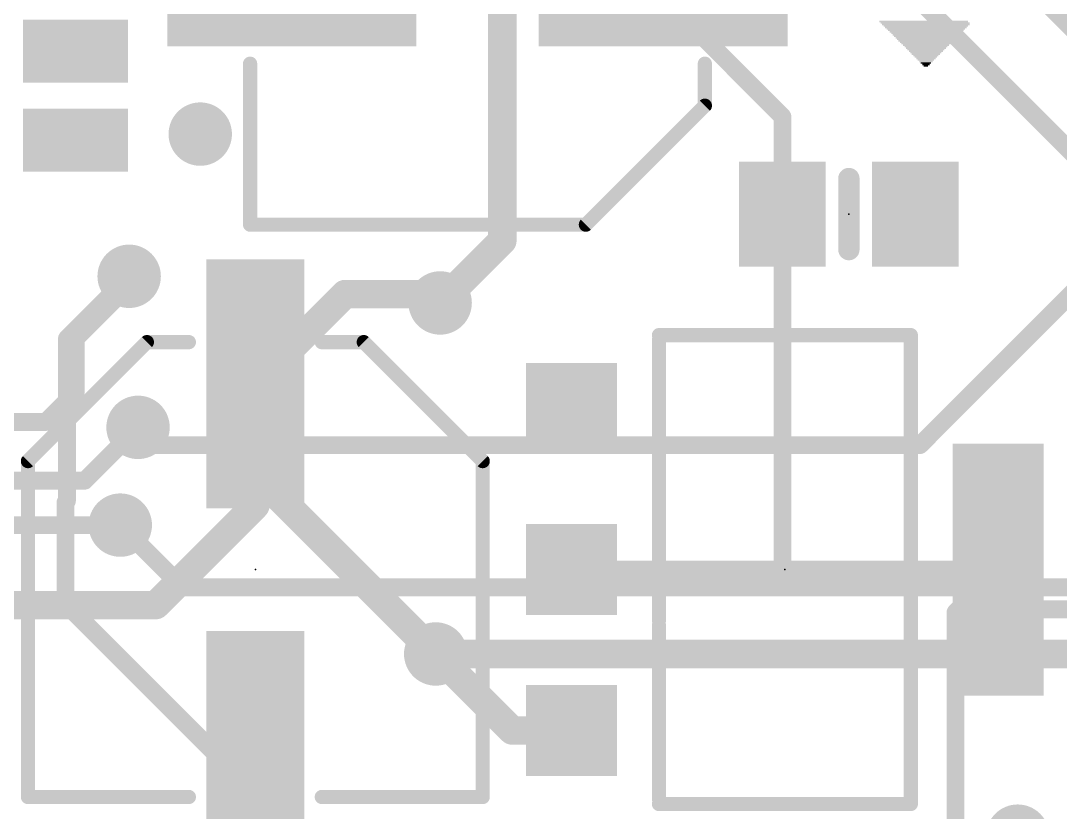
# Model space of a CAD drawing. Extents: x -3.3 to 68.7, y -0.1 to 53.5.
# Drawn here: x 24.74 to 39.6, y 7.58 to 18.89 of the extents above; entities that cross this region are included whole.
import ezdxf

# ---------------------------------------------------------------- set-up
doc = ezdxf.new("R2010")
doc.units = 0
for name, color, linetype in [('1', 12, 'CONTINUOUS'), ('16', 5, 'CONTINUOUS'), ('18', 3, 'CONTINUOUS'), ('200', 4, 'CONTINUOUS'), ('21', 40, 'CONTINUOUS'), ('23', 53, 'CONTINUOUS')]:
    doc.layers.add(name, color=color, linetype=linetype)

# ---------------------------------------------------------------- blocks, each defined once
blk = doc.blocks.new('RECT')
blk.add_solid([(-0.5, -0.5), (0.5, -0.5), (-0.5, 0.5), (0.5, 0.5)])
blk = doc.blocks.new('ROUNDV')
at = {"const_width": 0.5}
blk.add_lwpolyline([(0, -0.25, 1), (0, 0.25, 1), (0, -0.25)], format="xyb", dxfattribs=at)

msp = doc.modelspace()

# ---------------------------------------------------------------- linework, layer by layer
at = {"layer": '1'}
for points, const_width in [([(44.389, 12.38), (36.068, 20.701)], 0.254), ([(34.0676, 19.0816), (35.626, 17.5232)], 0.254), ([(41.275, 17.272), (39.37, 19.177)], 0.254), ([(35.626, 17.5232), (35.626, 16.129)], 0.254), ([(35.626, 16.129), (35.626, 11.115)], 0.254), ([(26.289, 15.24), (26.289, 15.113)], 0.254), ([(25.527, 14.351), (26.289, 15.113)], 0.254), ([(28.0924, 13.703), (29.3754, 14.986)], 0.4064), ([(29.3754, 14.986), (30.607, 14.986)], 0.4064), ([(30.607, 14.986), (30.734, 14.859)], 0.4064), ([(25.527, 13.589), (25.527, 14.351)], 0.254), ([(28.0924, 12.4206), (28.0924, 13.703)], 0.4064), ([(25.0952, 13.1572), (25.527, 13.589)], 0.254), ([(22.9108, 13.1572), (25.0952, 13.1572)], 0.254), ([(26.416, 13.081), (25.654, 12.319)], 0.254), ([(28.0924, 11.9634), (28.0924, 12.4206)], 0.4064), ([(30.6705, 9.8425), (28.0924, 12.4206)], 0.4064), ([(25.654, 12.319), (18.669, 12.319)], 0.254), ([(28.0924, 11.9634), (26.67, 10.541)], 0.4064), ([(26.162, 11.684), (16.637, 11.684)], 0.254), ([(32.6116, 11.049), (35.56, 11.049)], 0.254), ([(35.626, 11.115), (35.56, 11.049)], 0.254), ([(35.56, 11.049), (38.7116, 11.049)], 0.254), ([(38.1, 10.4374), (38.7116, 11.049)], 0.254), ([(38.74, 11.049), (38.7116, 11.049)], 0.254), ([(39.309, 10.48), (38.74, 11.049)], 0.254), ([(24.13, 10.541), (26.67, 10.541)], 0.4064), ([(38.1, 6.35), (38.1, 10.4374)], 0.254), ([(42.515, 10.48), (39.309, 10.48)], 0.254), ([(31.764, 8.749), (30.6705, 9.8425)], 0.4064), ([(32.6116, 8.749), (31.764, 8.749)], 0.4064)]:
    msp.add_lwpolyline(points, dxfattribs=dict(at, const_width=const_width))
for points, const_width in [([(35.6895, 17.5232, 1), (35.5625, 17.5232)], 0.127), ([(35.5811, 17.4783, 1), (35.6709, 17.5681)], 0.127), ([(35.6895, 16.129, 1), (35.5625, 16.129)], 0.127), ([(35.5625, 16.129, 1), (35.6895, 16.129)], 0.127), ([(26.3525, 15.24, 1), (26.2255, 15.24)], 0.127), ([(26.2255, 15.113, 1), (26.3525, 15.113)], 0.127), ([(26.3339, 15.0681, 1), (26.2441, 15.1579)], 0.127), ([(29.3754, 15.0876, 1), (29.3754, 14.8844)], 0.2032), ([(29.4472, 14.9142, 1), (29.3036, 15.0578)], 0.2032), ([(30.6788, 15.0578, 1), (30.5352, 14.9142)], 0.2032), ([(30.607, 14.8844, 1), (30.607, 15.0876)], 0.2032), ([(30.6622, 14.7872, 1), (30.8058, 14.9308)], 0.2032), ([(25.5905, 14.351, 1), (25.4635, 14.351)], 0.127), ([(25.4821, 14.3959, 1), (25.5719, 14.3061)], 0.127), ([(28.194, 13.703, 1), (27.9908, 13.703)], 0.2032), ([(28.0206, 13.7748, 1), (28.1642, 13.6312)], 0.2032), ([(25.5719, 13.5441, 1), (25.4821, 13.6339)], 0.127), ([(25.4635, 13.589, 1), (25.5905, 13.589)], 0.127), ([(25.0503, 13.2021, 1), (25.1401, 13.1123)], 0.127), ([(25.0952, 13.0937, 1), (25.0952, 13.2207)], 0.127), ([(26.4609, 13.0361, 1), (26.3711, 13.1259)], 0.127), ([(28.194, 12.4206, 1), (27.9908, 12.4206)], 0.2032), ([(27.9908, 12.4206, 1), (28.194, 12.4206)], 0.2032), ([(28.1642, 12.4924, 1), (28.0206, 12.3488)], 0.2032), ([(25.6091, 12.3639, 1), (25.6989, 12.2741)], 0.127), ([(25.654, 12.2555, 1), (25.654, 12.3825)], 0.127), ([(27.9908, 11.9634, 1), (28.194, 11.9634)], 0.2032), ([(28.1642, 11.8916, 1), (28.0206, 12.0352)], 0.2032), ([(26.162, 11.6205, 1), (26.162, 11.7475)], 0.127), ([(32.6116, 11.1125, 1), (32.6116, 10.9855)], 0.127), ([(35.56, 11.1125, 1), (35.56, 10.9855)], 0.127), ([(35.5151, 11.0939, 1), (35.6049, 11.0041)], 0.127), ([(35.56, 10.9855, 1), (35.56, 11.1125)], 0.127), ([(35.5625, 11.115, 1), (35.6895, 11.115)], 0.127), ([(35.6709, 11.0701, 1), (35.5811, 11.1599)], 0.127), ([(38.7116, 11.1125, 1), (38.7116, 10.9855)], 0.127), ([(38.7565, 11.0041, 1), (38.6667, 11.0939)], 0.127), ([(38.7849, 11.0939, 1), (38.6951, 11.0041)], 0.127), ([(38.7116, 10.9855, 1), (38.7116, 11.1125)], 0.127), ([(38.74, 10.9855, 1), (38.74, 11.1125)], 0.127), ([(26.5982, 10.6128, 1), (26.7418, 10.4692)], 0.2032), ([(26.67, 10.4394, 1), (26.67, 10.6426)], 0.2032), ([(38.1635, 10.4374, 1), (38.0365, 10.4374)], 0.127), ([(39.309, 10.5435, 1), (39.309, 10.4165)], 0.127), ([(39.2641, 10.4351, 1), (39.3539, 10.5249)], 0.127), ([(38.0551, 10.4823, 1), (38.1449, 10.3925)], 0.127), ([(30.7423, 9.9143, 1), (30.5987, 9.7707)], 0.2032), ([(30.5987, 9.7707, 1), (30.7423, 9.9143)], 0.2032), ([(31.764, 8.8506, 1), (31.764, 8.6474)], 0.2032), ([(31.6922, 8.6772, 1), (31.8358, 8.8208)], 0.2032), ([(32.6116, 8.6474, 1), (32.6116, 8.8506)], 0.2032)]:
    msp.add_lwpolyline(points, format="xyb", dxfattribs=dict(at, const_width=const_width))
at = {"layer": '16'}
for points, const_width in [([(31.623, 15.748), (31.623, 24.765)], 0.4064), ([(48.006, 23.241), (37.592, 12.827)], 0.254), ([(30.734, 14.859), (31.623, 15.748)], 0.4064), ([(25.4, 14.351), (26.289, 15.24)], 0.254), ([(25.4, 12.0299), (25.4, 14.351)], 0.254), ([(26.289, 12.954), (26.416, 13.081)], 0.254), ([(26.416, 12.827), (26.289, 12.954)], 0.254), ([(37.592, 12.827), (26.416, 12.827)], 0.254), ([(25.3786, 12.0085), (25.4, 12.0299)], 0.254), ([(25.3786, 10.5624), (25.3786, 12.0085)], 0.254), ([(26.162, 11.684), (27.051, 10.795)], 0.254), ([(41.783, 10.795), (27.051, 10.795)], 0.254), ([(30.3744, 5.5666), (25.3786, 10.5624)], 0.254), ([(30.6705, 9.8425), (43.1165, 9.8425)], 0.4064)]:
    msp.add_lwpolyline(points, dxfattribs=dict(at, const_width=const_width))
for points, const_width in [([(31.6948, 15.6762, 1), (31.5512, 15.8198)], 0.2032), ([(31.5214, 15.748, 1), (31.7246, 15.748)], 0.2032), ([(26.3339, 15.1951, 1), (26.2441, 15.2849)], 0.127), ([(30.6622, 14.9308, 1), (30.8058, 14.7872)], 0.2032), ([(25.4635, 14.351, 1), (25.3365, 14.351)], 0.127), ([(25.3551, 14.3959, 1), (25.4449, 14.3061)], 0.127), ([(26.3339, 12.9989, 1), (26.2441, 12.9091)], 0.127), ([(26.4609, 13.0361, 1), (26.3711, 13.1259)], 0.127), ([(26.2441, 12.9989, 1), (26.3339, 12.9091)], 0.127), ([(26.416, 12.8905, 1), (26.416, 12.7635)], 0.127), ([(26.3711, 12.7821, 1), (26.4609, 12.8719)], 0.127), ([(37.5471, 12.8719, 1), (37.6369, 12.7821)], 0.127), ([(37.592, 12.7635, 1), (37.592, 12.8905)], 0.127), ([(25.4421, 12.0085, 1), (25.3151, 12.0085)], 0.127), ([(25.3337, 12.0534, 1), (25.4235, 11.9636)], 0.127), ([(25.3365, 12.0299, 1), (25.4635, 12.0299)], 0.127), ([(25.4449, 11.985, 1), (25.3551, 12.0748)], 0.127), ([(26.2069, 11.7289, 1), (26.1171, 11.6391)], 0.127), ([(27.051, 10.8585, 1), (27.051, 10.7315)], 0.127), ([(27.0061, 10.7501, 1), (27.0959, 10.8399)], 0.127), ([(25.4235, 10.6073, 1), (25.3337, 10.5175)], 0.127), ([(25.3151, 10.5624, 1), (25.4421, 10.5624)], 0.127), ([(30.6705, 9.9441, 1), (30.6705, 9.7409)], 0.2032)]:
    msp.add_lwpolyline(points, format="xyb", dxfattribs=dict(at, const_width=const_width))
at = {"layer": '21'}
for points, const_width in [([(28.0174, 15.9778), (28.0174, 18.2778)], 0.2032), ([(34.5174, 18.2778), (34.5174, 17.6778)], 0.2032), ([(34.5174, 17.6778), (32.8174, 15.9778)], 0.2032), ([(36.576, 15.621), (36.576, 16.637)], 0.3048), ([(32.8174, 15.9778), (28.0174, 15.9778)], 0.2032), ([(33.8616, 14.399), (37.4616, 14.399)], 0.2032), ([(33.8616, 14.327), (33.8616, 10.325)], 0.2032), ([(37.4616, 14.399), (37.4616, 7.699)], 0.2032), ([(24.8424, 12.599), (26.5424, 14.299)], 0.2032), ([(26.5424, 14.299), (27.1424, 14.299)], 0.2032), ([(29.0424, 14.299), (29.6424, 14.299)], 0.2032), ([(29.6424, 14.299), (31.3424, 12.599)], 0.2032), ([(24.8424, 7.799), (24.8424, 12.599)], 0.2032), ([(31.3424, 12.599), (31.3424, 7.799)], 0.2032), ([(33.8616, 10.249), (33.8616, 7.771)], 0.2032), ([(27.1424, 7.799), (24.8424, 7.799)], 0.2032), ([(31.3424, 7.799), (29.0424, 7.799)], 0.2032), ([(33.8616, 7.699), (37.4616, 7.699)], 0.2032)]:
    msp.add_lwpolyline(points, dxfattribs=dict(at, const_width=const_width))
for points, const_width in [([(28.0682, 18.2778, 1), (27.9666, 18.2778)], 0.1016), ([(34.5682, 18.2778, 1), (34.4666, 18.2778)], 0.1016), ([(34.4666, 17.6778, 1), (34.5682, 17.6778)], 0.1016), ([(34.5533, 17.6419, 1), (34.4815, 17.7137)], 0.1016), ([(36.6522, 16.637, 1), (36.4998, 16.637)], 0.1524), ([(28.0174, 16.0286, 1), (28.0174, 15.927)], 0.1016), ([(32.7815, 16.0137, 1), (32.8533, 15.9419)], 0.1016), ([(32.8174, 15.927, 1), (32.8174, 16.0286)], 0.1016), ([(27.9666, 15.9778, 1), (28.0682, 15.9778)], 0.1016), ([(36.4998, 15.621, 1), (36.6522, 15.621)], 0.1524), ([(33.8616, 14.4498, 1), (33.8616, 14.3482)], 0.1016), ([(33.9124, 14.327, 1), (33.8108, 14.327)], 0.1016), ([(37.5124, 14.399, 1), (37.4108, 14.399)], 0.1016), ([(37.4616, 14.3482, 1), (37.4616, 14.4498)], 0.1016), ([(26.5424, 14.3498, 1), (26.5424, 14.2482)], 0.1016), ([(26.5783, 14.2631, 1), (26.5065, 14.3349)], 0.1016), ([(27.1424, 14.2482, 1), (27.1424, 14.3498)], 0.1016), ([(29.0424, 14.3498, 1), (29.0424, 14.2482)], 0.1016), ([(29.6783, 14.3349, 1), (29.6065, 14.2631)], 0.1016), ([(29.6424, 14.2482, 1), (29.6424, 14.3498)], 0.1016), ([(24.8932, 12.599, 1), (24.7916, 12.599)], 0.1016), ([(24.8065, 12.6349, 1), (24.8783, 12.5631)], 0.1016), ([(31.3932, 12.599, 1), (31.2916, 12.599)], 0.1016), ([(31.3065, 12.5631, 1), (31.3783, 12.6349)], 0.1016), ([(33.8108, 10.325, 1), (33.9124, 10.325)], 0.1016), ([(33.9124, 10.249, 1), (33.8108, 10.249)], 0.1016), ([(24.8424, 7.8498, 1), (24.8424, 7.7482)], 0.1016), ([(27.1424, 7.7482, 1), (27.1424, 7.8498)], 0.1016), ([(29.0424, 7.8498, 1), (29.0424, 7.7482)], 0.1016), ([(31.3424, 7.7482, 1), (31.3424, 7.8498)], 0.1016), ([(24.7916, 7.799, 1), (24.8932, 7.799)], 0.1016), ([(31.2916, 7.799, 1), (31.3932, 7.799)], 0.1016), ([(33.8108, 7.771, 1), (33.9124, 7.771)], 0.1016), ([(33.8616, 7.7498, 1), (33.8616, 7.6482)], 0.1016), ([(37.4108, 7.699, 1), (37.5124, 7.699)], 0.1016), ([(37.4616, 7.6482, 1), (37.4616, 7.7498)], 0.1016)]:
    msp.add_lwpolyline(points, format="xyb", dxfattribs=dict(at, const_width=const_width))
at = {"layer": '23'}
for p in [(36.576, 16.129), (28.0924, 11.049), (35.6616, 11.049)]:
    msp.add_point(p, dxfattribs=at)

# ---------------------------------------------------------------- block references
at = {"layer": '1'}
for p, xscale, yscale in [((28.6134, 19.2278), 3.556, 1.4), ((33.9214, 19.2278), 3.556, 1.4), ((25.5238, 18.4554), 1.5, 0.9), ((25.5238, 17.1854), 1.5, 0.9)]:
    msp.add_blockref('RECT', p, dxfattribs=dict(at, xscale=xscale, yscale=yscale))
for p, xscale, yscale, rotation in [((35.626, 16.129), 1.24, 1.5, 180), ((37.526, 16.129), 1.24, 1.5, 180), ((28.0924, 13.703), 3.556, 1.4, 90), ((32.6116, 13.349), 1.3, 1.3, 270), ((38.7116, 11.049), 3.6, 1.3, 270), ((32.6116, 11.049), 1.3, 1.3, 270), ((28.0924, 8.395), 3.556, 1.4, 90), ((32.6116, 8.749), 1.3, 1.3, 270)]:
    msp.add_blockref('RECT', p, dxfattribs=dict(at, xscale=xscale, yscale=yscale, rotation=rotation))
at = {"layer": '18', "xscale": 0.9064, "yscale": 0.9064}
for p in [(27.305, 17.272), (27.305, 17.272), (26.289, 15.24), (26.289, 15.24), (30.734, 14.859), (30.734, 14.859), (26.416, 13.081), (26.416, 13.081), (26.162, 11.684), (26.162, 11.684), (30.6705, 9.8425), (30.6705, 9.8425), (38.989, 7.239), (38.989, 7.239)]:
    msp.add_blockref('ROUNDV', p, dxfattribs=at)
at = {"layer": '200'}
for p, xscale, yscale in [((37.6453, 18.8807), 1.27, 0.0211), ((37.6657, 18.8595), 1.27, 0.0213), ((37.6758, 18.8383), 1.2497, 0.0211), ((37.6771, 18.8172), 1.2065, 0.0211), ((37.6771, 18.796), 1.1659, 0.0213), ((37.6771, 18.7748), 1.1201, 0.0211), ((37.6771, 18.7537), 1.0795, 0.0211), ((37.6771, 18.7325), 1.0389, 0.0213), ((37.6771, 18.7113), 0.9931, 0.0211), ((37.6771, 18.6902), 0.9525, 0.0211), ((37.6771, 18.669), 0.9119, 0.0213), ((37.6771, 18.6478), 0.8661, 0.0211), ((37.6771, 18.6267), 0.8255, 0.0211), ((37.6771, 18.6055), 0.7849, 0.0213), ((37.6771, 18.5843), 0.7391, 0.0211), ((37.6771, 18.5632), 0.6985, 0.0211), ((37.6771, 18.542), 0.6579, 0.0213), ((37.6771, 18.5208), 0.6121, 0.0211), ((37.6771, 18.4997), 0.5715, 0.0211), ((37.6771, 18.4785), 0.5309, 0.0213), ((37.6771, 18.4573), 0.4851, 0.0211), ((37.6771, 18.4362), 0.4445, 0.0211), ((37.6771, 18.415), 0.4039, 0.0213), ((37.6771, 18.3938), 0.3581, 0.0211), ((37.6771, 18.3727), 0.3175, 0.0211), ((37.6771, 18.3515), 0.2769, 0.0213), ((37.6771, 18.3303), 0.2311, 0.0211), ((37.6771, 18.3092), 0.1905, 0.0211), ((37.6771, 18.288), 0.1499, 0.0213), ((37.6771, 18.2668), 0.1041, 0.0211), ((37.6771, 18.2457), 0.0635, 0.0211)]:
    msp.add_blockref('RECT', p, dxfattribs=dict(at, xscale=xscale, yscale=yscale))

doc.saveas('drawing.dxf')
